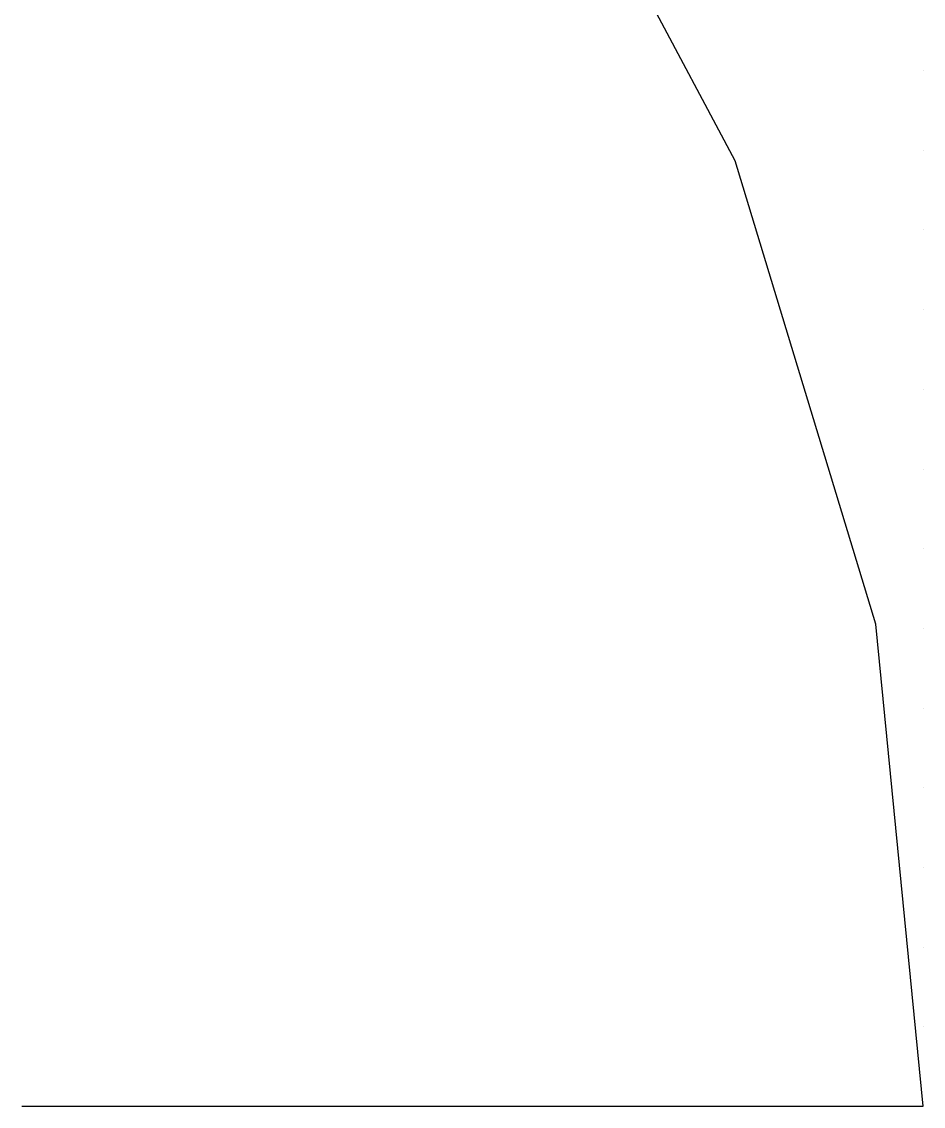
# Model space of a CAD drawing. Header units: metres. Extents: x -61500 to 61500, y -31500 to 31500.
# Drawn here: x 50000 to 61500, y 0 to 13827 of the extents above; entities that cross this region are included whole.
import ezdxf

# ---------------------------------------------------------------- set-up
doc = ezdxf.new("R2010")
doc.units = ezdxf.units.M
doc.layers.add('BEAMS_T2', color=1, linetype='Continuous')
doc.layers.add('COLUMNS_T2', color=5, linetype='Continuous')

msp = doc.modelspace()

# ---------------------------------------------------------------- linework, layer by layer
at = {"layer": 'BEAMS_T2'}
for p, q in [((59102, 12055, 18955), (56191, 17500, 18955)), ((59102, 12055, 37909), (56191, 17500, 37909)), ((59102, 12055, 56864), (56191, 17500, 56864)), ((59102, 12055, 75818), (56191, 17500, 75818)), ((59102, 12055, 94773), (56191, 17500, 94773)), ((59102, 12055, 113727), (56191, 17500, 113727)), ((59102, 12055, 132682), (56191, 17500, 132682)), ((59102, 12055, 151636), (56191, 17500, 151636)), ((59102, 12055, 170591), (56191, 17500, 170591)), ((59102, 12055, 189545), (56191, 17500, 189545)), ((59102, 12055, 208500), (56191, 17500, 208500)), ((59102, 12055, 227455), (56191, 17500, 227455)), ((59102, 12055, 246409), (56191, 17500, 246409)), ((59102, 12055, 265364), (56191, 17500, 265364)), ((59102, 12055, 284318), (56191, 17500, 284318)), ((59102, 12055, 303273), (56191, 17500, 303273)), ((59102, 12055, 322227), (56191, 17500, 322227)), ((59102, 12055, 341182), (56191, 17500, 341182)), ((59102, 12055, 360136), (56191, 17500, 360136)), ((59102, 12055, 379091), (56191, 17500, 379091)), ((59102, 12055, 398045), (56191, 17500, 398045)), ((60895, 6145, 18955), (59102, 12055, 18955)), ((60895, 6145, 37909), (59102, 12055, 37909)), ((60895, 6145, 56864), (59102, 12055, 56864)), ((60895, 6145, 75818), (59102, 12055, 75818)), ((60895, 6145, 94773), (59102, 12055, 94773)), ((60895, 6145, 113727), (59102, 12055, 113727)), ((60895, 6145, 132682), (59102, 12055, 132682)), ((60895, 6145, 151636), (59102, 12055, 151636)), ((60895, 6145, 170591), (59102, 12055, 170591)), ((60895, 6145, 189545), (59102, 12055, 189545)), ((60895, 6145, 208500), (59102, 12055, 208500)), ((60895, 6145, 227455), (59102, 12055, 227455)), ((60895, 6145, 246409), (59102, 12055, 246409)), ((60895, 6145, 265364), (59102, 12055, 265364)), ((60895, 6145, 284318), (59102, 12055, 284318)), ((60895, 6145, 303273), (59102, 12055, 303273)), ((60895, 6145, 322227), (59102, 12055, 322227)), ((60895, 6145, 341182), (59102, 12055, 341182)), ((60895, 6145, 360136), (59102, 12055, 360136)), ((60895, 6145, 379091), (59102, 12055, 379091)), ((60895, 6145, 398045), (59102, 12055, 398045)), ((61500, 0, 18955), (60895, 6145, 18955)), ((61500, 0, 37909), (60895, 6145, 37909)), ((61500, 0, 56864), (60895, 6145, 56864)), ((61500, 0, 75818), (60895, 6145, 75818)), ((61500, 0, 94773), (60895, 6145, 94773)), ((61500, 0, 113727), (60895, 6145, 113727)), ((61500, 0, 132682), (60895, 6145, 132682)), ((61500, 0, 151636), (60895, 6145, 151636)), ((61500, 0, 170591), (60895, 6145, 170591)), ((61500, 0, 189545), (60895, 6145, 189545)), ((61500, 0, 208500), (60895, 6145, 208500)), ((61500, 0, 227455), (60895, 6145, 227455)), ((61500, 0, 246409), (60895, 6145, 246409)), ((61500, 0, 265364), (60895, 6145, 265364)), ((61500, 0, 284318), (60895, 6145, 284318)), ((61500, 0, 303273), (60895, 6145, 303273)), ((61500, 0, 322227), (60895, 6145, 322227)), ((61500, 0, 341182), (60895, 6145, 341182)), ((61500, 0, 360136), (60895, 6145, 360136)), ((61500, 0, 379091), (60895, 6145, 379091)), ((61500, 0, 398045), (60895, 6145, 398045)), ((50000, 0, 18955), (61500, 0, 18955)), ((50000, 0, 37909), (61500, 0, 37909)), ((50000, 0, 56864), (61500, 0, 56864)), ((50000, 0, 75818), (61500, 0, 75818)), ((50000, 0, 94773), (61500, 0, 94773)), ((50000, 0, 113727), (61500, 0, 113727)), ((50000, 0, 132682), (61500, 0, 132682)), ((50000, 0, 151636), (61500, 0, 151636)), ((50000, 0, 170591), (61500, 0, 170591)), ((50000, 0, 189545), (61500, 0, 189545)), ((50000, 0, 208500), (61500, 0, 208500)), ((50000, 0, 227455), (61500, 0, 227455)), ((50000, 0, 246409), (61500, 0, 246409)), ((50000, 0, 265364), (61500, 0, 265364)), ((50000, 0, 284318), (61500, 0, 284318)), ((50000, 0, 303273), (61500, 0, 303273)), ((50000, 0, 322227), (61500, 0, 322227)), ((50000, 0, 341182), (61500, 0, 341182)), ((50000, 0, 360136), (61500, 0, 360136)), ((50000, 0, 379091), (61500, 0, 379091)), ((50000, 0, 398045), (61500, 0, 398045))]:
    msp.add_line(p, q, dxfattribs=at)
at = {"layer": 'COLUMNS_T2'}
for p, q in [((61500, 13204), (61500, 13204, 11373)), ((61500, 13204, 11373), (61500, 13204, 22745)), ((61500, 13204, 22745), (61500, 13204, 34118)), ((61500, 13204, 34118), (61500, 13204, 45491)), ((61500, 13204, 45491), (61500, 13204, 56864)), ((61500, 13204, 56864), (61500, 13204, 68236)), ((61500, 13204, 68236), (61500, 13204, 79609)), ((61500, 13204, 79609), (61500, 13204, 90982)), ((61500, 13204, 90982), (61500, 13204, 102355)), ((61500, 13204, 102355), (61500, 13204, 113727)), ((61500, 13204, 113727), (61500, 13204, 125100)), ((61500, 13204, 125100), (61500, 13204, 136473)), ((61500, 13204, 136473), (61500, 13204, 147845)), ((61500, 13204, 147845), (61500, 13204, 159218)), ((61500, 13204, 159218), (61500, 13204, 170591)), ((61500, 13204, 170591), (61500, 13204, 181964)), ((61500, 13204, 181964), (61500, 13204, 193336)), ((61500, 13204, 193336), (61500, 13204, 204709)), ((61500, 13204, 204709), (61500, 13204, 216082)), ((61500, 13204, 216082), (61500, 13204, 227455)), ((61500, 13204, 227455), (61500, 13204, 238827)), ((61500, 13204, 238827), (61500, 13204, 250200)), ((61500, 13204, 250200), (61500, 13204, 261573)), ((61500, 13204, 261573), (61500, 13204, 272945)), ((61500, 13204, 272945), (61500, 13204, 284318)), ((61500, 13204, 284318), (61500, 13204, 295691)), ((61500, 13204, 295691), (61500, 13204, 307064)), ((61500, 13204, 307064), (61500, 13204, 318436)), ((61500, 13204, 318436), (61500, 13204, 329809)), ((61500, 13204, 329809), (61500, 13204, 341182)), ((61500, 13204, 341182), (61500, 13204, 352555)), ((61500, 13204, 352555), (61500, 13204, 363927)), ((61500, 13204, 363927), (61500, 13204, 375300)), ((61500, 13204, 375300), (61500, 13204, 386673)), ((61500, 13204, 386673), (61500, 13204, 398045)), ((61500, 13204, 398045), (61500, 13204, 409418)), ((61500, 12188), (61500, 12188, 11373)), ((61500, 12188, 11373), (61500, 12188, 22745)), ((61500, 12188, 22745), (61500, 12188, 34118)), ((61500, 12188, 34118), (61500, 12188, 45491)), ((61500, 12188, 45491), (61500, 12188, 56864)), ((61500, 12188, 56864), (61500, 12188, 68236)), ((61500, 12188, 68236), (61500, 12188, 79609)), ((61500, 12188, 79609), (61500, 12188, 90982)), ((61500, 12188, 90982), (61500, 12188, 102355)), ((61500, 12188, 102355), (61500, 12188, 113727)), ((61500, 12188, 113727), (61500, 12188, 125100)), ((61500, 12188, 125100), (61500, 12188, 136473)), ((61500, 12188, 136473), (61500, 12188, 147845)), ((61500, 12188, 147845), (61500, 12188, 159218)), ((61500, 12188, 159218), (61500, 12188, 170591)), ((61500, 12188, 170591), (61500, 12188, 181964)), ((61500, 12188, 181964), (61500, 12188, 193336)), ((61500, 12188, 193336), (61500, 12188, 204709)), ((61500, 12188, 204709), (61500, 12188, 216082)), ((61500, 12188, 216082), (61500, 12188, 227455)), ((61500, 12188, 227455), (61500, 12188, 238827)), ((61500, 12188, 238827), (61500, 12188, 250200)), ((61500, 12188, 250200), (61500, 12188, 261573)), ((61500, 12188, 261573), (61500, 12188, 272945)), ((61500, 12188, 272945), (61500, 12188, 284318)), ((61500, 12188, 284318), (61500, 12188, 295691)), ((61500, 12188, 295691), (61500, 12188, 307064)), ((61500, 12188, 307064), (61500, 12188, 318436)), ((61500, 12188, 318436), (61500, 12188, 329809)), ((61500, 12188, 329809), (61500, 12188, 341182)), ((61500, 12188, 341182), (61500, 12188, 352555)), ((61500, 12188, 352555), (61500, 12188, 363927)), ((61500, 12188, 363927), (61500, 12188, 375300)), ((61500, 12188, 375300), (61500, 12188, 386673)), ((61500, 12188, 386673), (61500, 12188, 398045)), ((61500, 12188, 398045), (61500, 12188, 409418)), ((61500, 11172), (61500, 11172, 11373)), ((61500, 11172, 11373), (61500, 11172, 22745)), ((61500, 11172, 22745), (61500, 11172, 34118)), ((61500, 11172, 34118), (61500, 11172, 45491)), ((61500, 11172, 45491), (61500, 11172, 56864)), ((61500, 11172, 56864), (61500, 11172, 68236)), ((61500, 11172, 68236), (61500, 11172, 79609)), ((61500, 11172, 79609), (61500, 11172, 90982)), ((61500, 11172, 90982), (61500, 11172, 102355)), ((61500, 11172, 102355), (61500, 11172, 113727)), ((61500, 11172, 113727), (61500, 11172, 125100)), ((61500, 11172, 125100), (61500, 11172, 136473)), ((61500, 11172, 136473), (61500, 11172, 147845)), ((61500, 11172, 147845), (61500, 11172, 159218)), ((61500, 11172, 159218), (61500, 11172, 170591)), ((61500, 11172, 170591), (61500, 11172, 181964)), ((61500, 11172, 181964), (61500, 11172, 193336)), ((61500, 11172, 193336), (61500, 11172, 204709)), ((61500, 11172, 204709), (61500, 11172, 216082)), ((61500, 11172, 216082), (61500, 11172, 227455)), ((61500, 11172, 227455), (61500, 11172, 238827)), ((61500, 11172, 238827), (61500, 11172, 250200)), ((61500, 11172, 250200), (61500, 11172, 261573)), ((61500, 11172, 261573), (61500, 11172, 272945)), ((61500, 11172, 272945), (61500, 11172, 284318)), ((61500, 11172, 284318), (61500, 11172, 295691)), ((61500, 11172, 295691), (61500, 11172, 307064)), ((61500, 11172, 307064), (61500, 11172, 318436)), ((61500, 11172, 318436), (61500, 11172, 329809)), ((61500, 11172, 329809), (61500, 11172, 341182)), ((61500, 11172, 341182), (61500, 11172, 352555)), ((61500, 11172, 352555), (61500, 11172, 363927)), ((61500, 11172, 363927), (61500, 11172, 375300)), ((61500, 11172, 375300), (61500, 11172, 386673)), ((61500, 11172, 386673), (61500, 11172, 398045)), ((61500, 11172, 398045), (61500, 11172, 409418)), ((61500, 10156), (61500, 10156, 11373)), ((61500, 10156, 11373), (61500, 10156, 22745)), ((61500, 10156, 22745), (61500, 10156, 34118)), ((61500, 10156, 34118), (61500, 10156, 45491)), ((61500, 10156, 45491), (61500, 10156, 56864)), ((61500, 10156, 56864), (61500, 10156, 68236)), ((61500, 10156, 68236), (61500, 10156, 79609)), ((61500, 10156, 79609), (61500, 10156, 90982)), ((61500, 10156, 90982), (61500, 10156, 102355)), ((61500, 10156, 102355), (61500, 10156, 113727)), ((61500, 10156, 113727), (61500, 10156, 125100)), ((61500, 10156, 125100), (61500, 10156, 136473)), ((61500, 10156, 136473), (61500, 10156, 147845)), ((61500, 10156, 147845), (61500, 10156, 159218)), ((61500, 10156, 159218), (61500, 10156, 170591)), ((61500, 10156, 170591), (61500, 10156, 181964)), ((61500, 10156, 181964), (61500, 10156, 193336)), ((61500, 10156, 193336), (61500, 10156, 204709)), ((61500, 10156, 204709), (61500, 10156, 216082)), ((61500, 10156, 216082), (61500, 10156, 227455)), ((61500, 10156, 227455), (61500, 10156, 238827)), ((61500, 10156, 238827), (61500, 10156, 250200)), ((61500, 10156, 250200), (61500, 10156, 261573)), ((61500, 10156, 261573), (61500, 10156, 272945)), ((61500, 10156, 272945), (61500, 10156, 284318)), ((61500, 10156, 284318), (61500, 10156, 295691)), ((61500, 10156, 295691), (61500, 10156, 307064)), ((61500, 10156, 307064), (61500, 10156, 318436)), ((61500, 10156, 318436), (61500, 10156, 329809)), ((61500, 10156, 329809), (61500, 10156, 341182)), ((61500, 10156, 341182), (61500, 10156, 352555)), ((61500, 10156, 352555), (61500, 10156, 363927)), ((61500, 10156, 363927), (61500, 10156, 375300)), ((61500, 10156, 375300), (61500, 10156, 386673)), ((61500, 10156, 386673), (61500, 10156, 398045)), ((61500, 10156, 398045), (61500, 10156, 409418)), ((61500, 9140), (61500, 9140, 11373)), ((61500, 9140, 11373), (61500, 9140, 22745)), ((61500, 9140, 22745), (61500, 9140, 34118)), ((61500, 9140, 34118), (61500, 9140, 45491)), ((61500, 9140, 45491), (61500, 9140, 56864)), ((61500, 9140, 56864), (61500, 9140, 68236)), ((61500, 9140, 68236), (61500, 9140, 79609)), ((61500, 9140, 79609), (61500, 9140, 90982)), ((61500, 9140, 90982), (61500, 9140, 102355)), ((61500, 9140, 102355), (61500, 9140, 113727)), ((61500, 9140, 113727), (61500, 9140, 125100)), ((61500, 9140, 125100), (61500, 9140, 136473)), ((61500, 9140, 136473), (61500, 9140, 147845)), ((61500, 9140, 147845), (61500, 9140, 159218)), ((61500, 9140, 159218), (61500, 9140, 170591)), ((61500, 9140, 170591), (61500, 9140, 181964)), ((61500, 9140, 181964), (61500, 9140, 193336)), ((61500, 9140, 193336), (61500, 9140, 204709)), ((61500, 9140, 204709), (61500, 9140, 216082)), ((61500, 9140, 216082), (61500, 9140, 227455)), ((61500, 9140, 227455), (61500, 9140, 238827)), ((61500, 9140, 238827), (61500, 9140, 250200)), ((61500, 9140, 250200), (61500, 9140, 261573)), ((61500, 9140, 261573), (61500, 9140, 272945)), ((61500, 9140, 272945), (61500, 9140, 284318)), ((61500, 9140, 284318), (61500, 9140, 295691)), ((61500, 9140, 295691), (61500, 9140, 307064)), ((61500, 9140, 307064), (61500, 9140, 318436)), ((61500, 9140, 318436), (61500, 9140, 329809)), ((61500, 9140, 329809), (61500, 9140, 341182)), ((61500, 9140, 341182), (61500, 9140, 352555)), ((61500, 9140, 352555), (61500, 9140, 363927)), ((61500, 9140, 363927), (61500, 9140, 375300)), ((61500, 9140, 375300), (61500, 9140, 386673)), ((61500, 9140, 386673), (61500, 9140, 398045)), ((61500, 9140, 398045), (61500, 9140, 409418)), ((61500, 8124), (61500, 8124, 11373)), ((61500, 8124, 11373), (61500, 8124, 22745)), ((61500, 8124, 22745), (61500, 8124, 34118)), ((61500, 8124, 34118), (61500, 8124, 45491)), ((61500, 8124, 45491), (61500, 8124, 56864)), ((61500, 8124, 56864), (61500, 8124, 68236)), ((61500, 8124, 68236), (61500, 8124, 79609)), ((61500, 8124, 79609), (61500, 8124, 90982)), ((61500, 8124, 90982), (61500, 8124, 102355)), ((61500, 8124, 102355), (61500, 8124, 113727)), ((61500, 8124, 113727), (61500, 8124, 125100)), ((61500, 8124, 125100), (61500, 8124, 136473)), ((61500, 8124, 136473), (61500, 8124, 147845)), ((61500, 8124, 147845), (61500, 8124, 159218)), ((61500, 8124, 159218), (61500, 8124, 170591)), ((61500, 8124, 170591), (61500, 8124, 181964)), ((61500, 8124, 181964), (61500, 8124, 193336)), ((61500, 8124, 193336), (61500, 8124, 204709)), ((61500, 8124, 204709), (61500, 8124, 216082)), ((61500, 8124, 216082), (61500, 8124, 227455)), ((61500, 8124, 227455), (61500, 8124, 238827)), ((61500, 8124, 238827), (61500, 8124, 250200)), ((61500, 8124, 250200), (61500, 8124, 261573)), ((61500, 8124, 261573), (61500, 8124, 272945)), ((61500, 8124, 272945), (61500, 8124, 284318)), ((61500, 8124, 284318), (61500, 8124, 295691)), ((61500, 8124, 295691), (61500, 8124, 307064)), ((61500, 8124, 307064), (61500, 8124, 318436)), ((61500, 8124, 318436), (61500, 8124, 329809)), ((61500, 8124, 329809), (61500, 8124, 341182)), ((61500, 8124, 341182), (61500, 8124, 352555)), ((61500, 8124, 352555), (61500, 8124, 363927)), ((61500, 8124, 363927), (61500, 8124, 375300)), ((61500, 8124, 375300), (61500, 8124, 386673)), ((61500, 8124, 386673), (61500, 8124, 398045)), ((61500, 8124, 398045), (61500, 8124, 409418)), ((61500, 7108), (61500, 7108, 11373)), ((61500, 7108, 11373), (61500, 7108, 22745)), ((61500, 7108, 22745), (61500, 7108, 34118)), ((61500, 7108, 34118), (61500, 7108, 45491)), ((61500, 7108, 45491), (61500, 7108, 56864)), ((61500, 7108, 56864), (61500, 7108, 68236)), ((61500, 7108, 68236), (61500, 7108, 79609)), ((61500, 7108, 79609), (61500, 7108, 90982)), ((61500, 7108, 90982), (61500, 7108, 102355)), ((61500, 7108, 102355), (61500, 7108, 113727)), ((61500, 7108, 113727), (61500, 7108, 125100)), ((61500, 7108, 125100), (61500, 7108, 136473)), ((61500, 7108, 136473), (61500, 7108, 147845)), ((61500, 7108, 147845), (61500, 7108, 159218)), ((61500, 7108, 159218), (61500, 7108, 170591)), ((61500, 7108, 170591), (61500, 7108, 181964)), ((61500, 7108, 181964), (61500, 7108, 193336)), ((61500, 7108, 193336), (61500, 7108, 204709)), ((61500, 7108, 204709), (61500, 7108, 216082)), ((61500, 7108, 216082), (61500, 7108, 227455)), ((61500, 7108, 227455), (61500, 7108, 238827)), ((61500, 7108, 238827), (61500, 7108, 250200)), ((61500, 7108, 250200), (61500, 7108, 261573)), ((61500, 7108, 261573), (61500, 7108, 272945)), ((61500, 7108, 272945), (61500, 7108, 284318)), ((61500, 7108, 284318), (61500, 7108, 295691)), ((61500, 7108, 295691), (61500, 7108, 307064)), ((61500, 7108, 307064), (61500, 7108, 318436)), ((61500, 7108, 318436), (61500, 7108, 329809)), ((61500, 7108, 329809), (61500, 7108, 341182)), ((61500, 7108, 341182), (61500, 7108, 352555)), ((61500, 7108, 352555), (61500, 7108, 363927)), ((61500, 7108, 363927), (61500, 7108, 375300)), ((61500, 7108, 375300), (61500, 7108, 386673)), ((61500, 7108, 386673), (61500, 7108, 398045)), ((61500, 7108, 398045), (61500, 7108, 409418)), ((61500, 6092), (61500, 6092, 11373)), ((61500, 6092, 11373), (61500, 6092, 22745)), ((61500, 6092, 22745), (61500, 6092, 34118)), ((61500, 6092, 34118), (61500, 6092, 45491)), ((61500, 6092, 45491), (61500, 6092, 56864)), ((61500, 6092, 56864), (61500, 6092, 68236)), ((61500, 6092, 68236), (61500, 6092, 79609)), ((61500, 6092, 79609), (61500, 6092, 90982)), ((61500, 6092, 90982), (61500, 6092, 102355)), ((61500, 6092, 102355), (61500, 6092, 113727)), ((61500, 6092, 113727), (61500, 6092, 125100)), ((61500, 6092, 125100), (61500, 6092, 136473)), ((61500, 6092, 136473), (61500, 6092, 147845)), ((61500, 6092, 147845), (61500, 6092, 159218)), ((61500, 6092, 159218), (61500, 6092, 170591)), ((61500, 6092, 170591), (61500, 6092, 181964)), ((61500, 6092, 181964), (61500, 6092, 193336)), ((61500, 6092, 193336), (61500, 6092, 204709)), ((61500, 6092, 204709), (61500, 6092, 216082)), ((61500, 6092, 216082), (61500, 6092, 227455)), ((61500, 6092, 227455), (61500, 6092, 238827)), ((61500, 6092, 238827), (61500, 6092, 250200)), ((61500, 6092, 250200), (61500, 6092, 261573)), ((61500, 6092, 261573), (61500, 6092, 272945)), ((61500, 6092, 272945), (61500, 6092, 284318)), ((61500, 6092, 284318), (61500, 6092, 295691)), ((61500, 6092, 295691), (61500, 6092, 307064)), ((61500, 6092, 307064), (61500, 6092, 318436)), ((61500, 6092, 318436), (61500, 6092, 329809)), ((61500, 6092, 329809), (61500, 6092, 341182)), ((61500, 6092, 341182), (61500, 6092, 352555)), ((61500, 6092, 352555), (61500, 6092, 363927)), ((61500, 6092, 363927), (61500, 6092, 375300)), ((61500, 6092, 375300), (61500, 6092, 386673)), ((61500, 6092, 386673), (61500, 6092, 398045)), ((61500, 6092, 398045), (61500, 6092, 409418)), ((61500, 5076), (61500, 5076, 11373)), ((61500, 5076, 11373), (61500, 5076, 22745)), ((61500, 5076, 22745), (61500, 5076, 34118)), ((61500, 5076, 34118), (61500, 5076, 45491)), ((61500, 5076, 45491), (61500, 5076, 56864)), ((61500, 5076, 56864), (61500, 5076, 68236)), ((61500, 5076, 68236), (61500, 5076, 79609)), ((61500, 5076, 79609), (61500, 5076, 90982)), ((61500, 5076, 90982), (61500, 5076, 102355)), ((61500, 5076, 102355), (61500, 5076, 113727)), ((61500, 5076, 113727), (61500, 5076, 125100)), ((61500, 5076, 125100), (61500, 5076, 136473)), ((61500, 5076, 136473), (61500, 5076, 147845)), ((61500, 5076, 147845), (61500, 5076, 159218)), ((61500, 5076, 159218), (61500, 5076, 170591)), ((61500, 5076, 170591), (61500, 5076, 181964)), ((61500, 5076, 181964), (61500, 5076, 193336)), ((61500, 5076, 193336), (61500, 5076, 204709)), ((61500, 5076, 204709), (61500, 5076, 216082)), ((61500, 5076, 216082), (61500, 5076, 227455)), ((61500, 5076, 227455), (61500, 5076, 238827)), ((61500, 5076, 238827), (61500, 5076, 250200)), ((61500, 5076, 250200), (61500, 5076, 261573)), ((61500, 5076, 261573), (61500, 5076, 272945)), ((61500, 5076, 272945), (61500, 5076, 284318)), ((61500, 5076, 284318), (61500, 5076, 295691)), ((61500, 5076, 295691), (61500, 5076, 307064)), ((61500, 5076, 307064), (61500, 5076, 318436)), ((61500, 5076, 318436), (61500, 5076, 329809)), ((61500, 5076, 329809), (61500, 5076, 341182)), ((61500, 5076, 341182), (61500, 5076, 352555)), ((61500, 5076, 352555), (61500, 5076, 363927)), ((61500, 5076, 363927), (61500, 5076, 375300)), ((61500, 5076, 375300), (61500, 5076, 386673)), ((61500, 5076, 386673), (61500, 5076, 398045)), ((61500, 5076, 398045), (61500, 5076, 409418)), ((61500, 4060), (61500, 4060, 11373)), ((61500, 4060, 11373), (61500, 4060, 22745)), ((61500, 4060, 22745), (61500, 4060, 34118)), ((61500, 4060, 34118), (61500, 4060, 45491)), ((61500, 4060, 45491), (61500, 4060, 56864)), ((61500, 4060, 56864), (61500, 4060, 68236)), ((61500, 4060, 68236), (61500, 4060, 79609)), ((61500, 4060, 79609), (61500, 4060, 90982)), ((61500, 4060, 90982), (61500, 4060, 102355)), ((61500, 4060, 102355), (61500, 4060, 113727)), ((61500, 4060, 113727), (61500, 4060, 125100)), ((61500, 4060, 125100), (61500, 4060, 136473)), ((61500, 4060, 136473), (61500, 4060, 147845)), ((61500, 4060, 147845), (61500, 4060, 159218)), ((61500, 4060, 159218), (61500, 4060, 170591)), ((61500, 4060, 170591), (61500, 4060, 181964)), ((61500, 4060, 181964), (61500, 4060, 193336)), ((61500, 4060, 193336), (61500, 4060, 204709)), ((61500, 4060, 204709), (61500, 4060, 216082)), ((61500, 4060, 216082), (61500, 4060, 227455)), ((61500, 4060, 227455), (61500, 4060, 238827)), ((61500, 4060, 238827), (61500, 4060, 250200)), ((61500, 4060, 250200), (61500, 4060, 261573)), ((61500, 4060, 261573), (61500, 4060, 272945)), ((61500, 4060, 272945), (61500, 4060, 284318)), ((61500, 4060, 284318), (61500, 4060, 295691)), ((61500, 4060, 295691), (61500, 4060, 307064)), ((61500, 4060, 307064), (61500, 4060, 318436)), ((61500, 4060, 318436), (61500, 4060, 329809)), ((61500, 4060, 329809), (61500, 4060, 341182)), ((61500, 4060, 341182), (61500, 4060, 352555)), ((61500, 4060, 352555), (61500, 4060, 363927)), ((61500, 4060, 363927), (61500, 4060, 375300)), ((61500, 4060, 375300), (61500, 4060, 386673)), ((61500, 4060, 386673), (61500, 4060, 398045)), ((61500, 4060, 398045), (61500, 4060, 409418)), ((61500, 3044), (61500, 3044, 11373)), ((61500, 3044, 11373), (61500, 3044, 22745)), ((61500, 3044, 22745), (61500, 3044, 34118)), ((61500, 3044, 34118), (61500, 3044, 45491)), ((61500, 3044, 45491), (61500, 3044, 56864)), ((61500, 3044, 56864), (61500, 3044, 68236)), ((61500, 3044, 68236), (61500, 3044, 79609)), ((61500, 3044, 79609), (61500, 3044, 90982)), ((61500, 3044, 90982), (61500, 3044, 102355)), ((61500, 3044, 102355), (61500, 3044, 113727)), ((61500, 3044, 113727), (61500, 3044, 125100)), ((61500, 3044, 125100), (61500, 3044, 136473)), ((61500, 3044, 136473), (61500, 3044, 147845)), ((61500, 3044, 147845), (61500, 3044, 159218)), ((61500, 3044, 159218), (61500, 3044, 170591)), ((61500, 3044, 170591), (61500, 3044, 181964)), ((61500, 3044, 181964), (61500, 3044, 193336)), ((61500, 3044, 193336), (61500, 3044, 204709)), ((61500, 3044, 204709), (61500, 3044, 216082)), ((61500, 3044, 216082), (61500, 3044, 227455)), ((61500, 3044, 227455), (61500, 3044, 238827)), ((61500, 3044, 238827), (61500, 3044, 250200)), ((61500, 3044, 250200), (61500, 3044, 261573)), ((61500, 3044, 261573), (61500, 3044, 272945)), ((61500, 3044, 272945), (61500, 3044, 284318)), ((61500, 3044, 284318), (61500, 3044, 295691)), ((61500, 3044, 295691), (61500, 3044, 307064)), ((61500, 3044, 307064), (61500, 3044, 318436)), ((61500, 3044, 318436), (61500, 3044, 329809)), ((61500, 3044, 329809), (61500, 3044, 341182)), ((61500, 3044, 341182), (61500, 3044, 352555)), ((61500, 3044, 352555), (61500, 3044, 363927)), ((61500, 3044, 363927), (61500, 3044, 375300)), ((61500, 3044, 375300), (61500, 3044, 386673)), ((61500, 3044, 386673), (61500, 3044, 398045)), ((61500, 3044, 398045), (61500, 3044, 409418)), ((61500, 2028), (61500, 2028, 11373)), ((61500, 2028, 11373), (61500, 2028, 22745)), ((61500, 2028, 22745), (61500, 2028, 34118)), ((61500, 2028, 34118), (61500, 2028, 45491)), ((61500, 2028, 45491), (61500, 2028, 56864)), ((61500, 2028, 56864), (61500, 2028, 68236)), ((61500, 2028, 68236), (61500, 2028, 79609)), ((61500, 2028, 79609), (61500, 2028, 90982)), ((61500, 2028, 90982), (61500, 2028, 102355)), ((61500, 2028, 102355), (61500, 2028, 113727)), ((61500, 2028, 113727), (61500, 2028, 125100)), ((61500, 2028, 125100), (61500, 2028, 136473)), ((61500, 2028, 136473), (61500, 2028, 147845)), ((61500, 2028, 147845), (61500, 2028, 159218)), ((61500, 2028, 159218), (61500, 2028, 170591)), ((61500, 2028, 170591), (61500, 2028, 181964)), ((61500, 2028, 181964), (61500, 2028, 193336)), ((61500, 2028, 193336), (61500, 2028, 204709)), ((61500, 2028, 204709), (61500, 2028, 216082)), ((61500, 2028, 216082), (61500, 2028, 227455)), ((61500, 2028, 227455), (61500, 2028, 238827)), ((61500, 2028, 238827), (61500, 2028, 250200)), ((61500, 2028, 250200), (61500, 2028, 261573)), ((61500, 2028, 261573), (61500, 2028, 272945)), ((61500, 2028, 272945), (61500, 2028, 284318)), ((61500, 2028, 284318), (61500, 2028, 295691)), ((61500, 2028, 295691), (61500, 2028, 307064)), ((61500, 2028, 307064), (61500, 2028, 318436)), ((61500, 2028, 318436), (61500, 2028, 329809)), ((61500, 2028, 329809), (61500, 2028, 341182)), ((61500, 2028, 341182), (61500, 2028, 352555)), ((61500, 2028, 352555), (61500, 2028, 363927)), ((61500, 2028, 363927), (61500, 2028, 375300)), ((61500, 2028, 375300), (61500, 2028, 386673)), ((61500, 2028, 386673), (61500, 2028, 398045)), ((61500, 2028, 398045), (61500, 2028, 409418)), ((61500, 1012), (61500, 1012, 11373)), ((61500, 1012, 11373), (61500, 1012, 22745)), ((61500, 1012, 22745), (61500, 1012, 34118)), ((61500, 1012, 34118), (61500, 1012, 45491)), ((61500, 1012, 45491), (61500, 1012, 56864)), ((61500, 1012, 56864), (61500, 1012, 68236)), ((61500, 1012, 68236), (61500, 1012, 79609)), ((61500, 1012, 79609), (61500, 1012, 90982)), ((61500, 1012, 90982), (61500, 1012, 102355)), ((61500, 1012, 102355), (61500, 1012, 113727)), ((61500, 1012, 113727), (61500, 1012, 125100)), ((61500, 1012, 125100), (61500, 1012, 136473)), ((61500, 1012, 136473), (61500, 1012, 147845)), ((61500, 1012, 147845), (61500, 1012, 159218)), ((61500, 1012, 159218), (61500, 1012, 170591)), ((61500, 1012, 170591), (61500, 1012, 181964)), ((61500, 1012, 181964), (61500, 1012, 193336)), ((61500, 1012, 193336), (61500, 1012, 204709)), ((61500, 1012, 204709), (61500, 1012, 216082)), ((61500, 1012, 216082), (61500, 1012, 227455)), ((61500, 1012, 227455), (61500, 1012, 238827)), ((61500, 1012, 238827), (61500, 1012, 250200)), ((61500, 1012, 250200), (61500, 1012, 261573)), ((61500, 1012, 261573), (61500, 1012, 272945)), ((61500, 1012, 272945), (61500, 1012, 284318)), ((61500, 1012, 284318), (61500, 1012, 295691)), ((61500, 1012, 295691), (61500, 1012, 307064)), ((61500, 1012, 307064), (61500, 1012, 318436)), ((61500, 1012, 318436), (61500, 1012, 329809)), ((61500, 1012, 329809), (61500, 1012, 341182)), ((61500, 1012, 341182), (61500, 1012, 352555)), ((61500, 1012, 352555), (61500, 1012, 363927)), ((61500, 1012, 363927), (61500, 1012, 375300)), ((61500, 1012, 375300), (61500, 1012, 386673)), ((61500, 1012, 386673), (61500, 1012, 398045)), ((61500, 1012, 398045), (61500, 1012, 409418)), ((50000, 0), (50000, 0, 7582)), ((50000, 0, 7582), (50000, 0, 15164)), ((50000, 0, 15164), (50000, 0, 22745)), ((50000, 0, 22745), (50000, 0, 30327)), ((50000, 0, 30327), (50000, 0, 37909)), ((50000, 0, 37909), (50000, 0, 45491)), ((50000, 0, 45491), (50000, 0, 53073)), ((50000, 0, 53073), (50000, 0, 60655)), ((50000, 0, 60655), (50000, 0, 68236)), ((50000, 0, 68236), (50000, 0, 75818)), ((50000, 0, 75818), (50000, 0, 83400)), ((50000, 0, 83400), (50000, 0, 90982)), ((50000, 0, 90982), (50000, 0, 98564)), ((50000, 0, 98564), (50000, 0, 106145)), ((50000, 0, 106145), (50000, 0, 113727)), ((50000, 0, 113727), (50000, 0, 121309)), ((50000, 0, 121309), (50000, 0, 128891)), ((50000, 0, 128891), (50000, 0, 136473)), ((50000, 0, 136473), (50000, 0, 144055)), ((50000, 0, 144055), (50000, 0, 151636)), ((50000, 0, 151636), (50000, 0, 159218)), ((50000, 0, 159218), (50000, 0, 166800)), ((50000, 0, 166800), (50000, 0, 174382)), ((50000, 0, 174382), (50000, 0, 181964)), ((50000, 0, 181964), (50000, 0, 189545)), ((50000, 0, 189545), (50000, 0, 197127)), ((50000, 0, 197127), (50000, 0, 204709)), ((50000, 0, 204709), (50000, 0, 212291)), ((50000, 0, 212291), (50000, 0, 219873)), ((50000, 0, 219873), (50000, 0, 227455)), ((50000, 0, 227455), (50000, 0, 235036)), ((50000, 0, 235036), (50000, 0, 242618)), ((50000, 0, 242618), (50000, 0, 250200)), ((50000, 0, 250200), (50000, 0, 257782)), ((50000, 0, 257782), (50000, 0, 265364)), ((50000, 0, 265364), (50000, 0, 272945)), ((50000, 0, 272945), (50000, 0, 280527)), ((50000, 0, 280527), (50000, 0, 288109)), ((50000, 0, 288109), (50000, 0, 295691)), ((50000, 0, 295691), (50000, 0, 303273)), ((50000, 0, 303273), (50000, 0, 310855)), ((50000, 0, 310855), (50000, 0, 318436)), ((50000, 0, 318436), (50000, 0, 326018)), ((50000, 0, 326018), (50000, 0, 333600)), ((50000, 0, 333600), (50000, 0, 341182)), ((50000, 0, 341182), (50000, 0, 348764)), ((50000, 0, 348764), (50000, 0, 356345)), ((50000, 0, 356345), (50000, 0, 363927)), ((50000, 0, 363927), (50000, 0, 371509)), ((50000, 0, 371509), (50000, 0, 379091)), ((50000, 0, 379091), (50000, 0, 386673)), ((50000, 0, 386673), (50000, 0, 394255)), ((50000, 0, 394255), (50000, 0, 401836)), ((50000, 0, 401836), (50000, 0, 409418))]:
    msp.add_line(p, q, dxfattribs=at)

doc.saveas('drawing.dxf')
